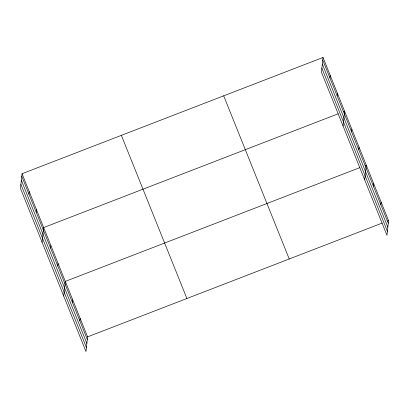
<?xml version="1.0" encoding="UTF-8"?>
<svg xmlns="http://www.w3.org/2000/svg" width="409" height="409" viewBox="0 0 409 409"><rect width="100%" height="100%" fill="white"/><g stroke="black" fill="none" stroke-linecap="round" stroke-linejoin="round"><path stroke-width="0.61" d="M22.045 173.718L20.45 188.385L85.987 351.53L87.577 336.863L22.045 173.718L323.013 57.47L388.55 220.615L386.955 235.282L321.423 72.137L323.013 57.47M28.973 194.249L29.254 191.663M36.181 212.194L36.462 209.612M42.076 242.22L43.671 227.557L338.217 113.789M50.598 248.089L50.88 245.502M57.807 266.034L58.088 263.447M63.702 296.06L65.297 281.397L359.843 167.629M72.444 302.471L72.725 299.884M79.867 320.963L80.149 318.376M329.945 78.001L330.227 75.414M337.154 95.946L337.435 93.364M343.049 125.972L344.644 111.309L343.473 111.759M351.571 131.841L351.852 129.254M358.78 149.786L359.061 147.199M364.675 179.812L366.27 165.149L365.099 165.599M373.417 186.223L373.693 183.636M380.84 204.71L381.122 202.128M87.577 336.863L382.124 223.099M387.379 221.07L388.55 220.615M322.737 60.057L388.269 223.202M322.302 64.039L387.834 227.189M321.857 68.15L387.389 231.295M223.692 95.834L289.229 258.979M121.366 135.359L186.898 298.504M21.764 176.305L87.296 339.45M21.329 180.287L86.866 343.437M20.885 184.398L86.417 347.543"/></g></svg>
